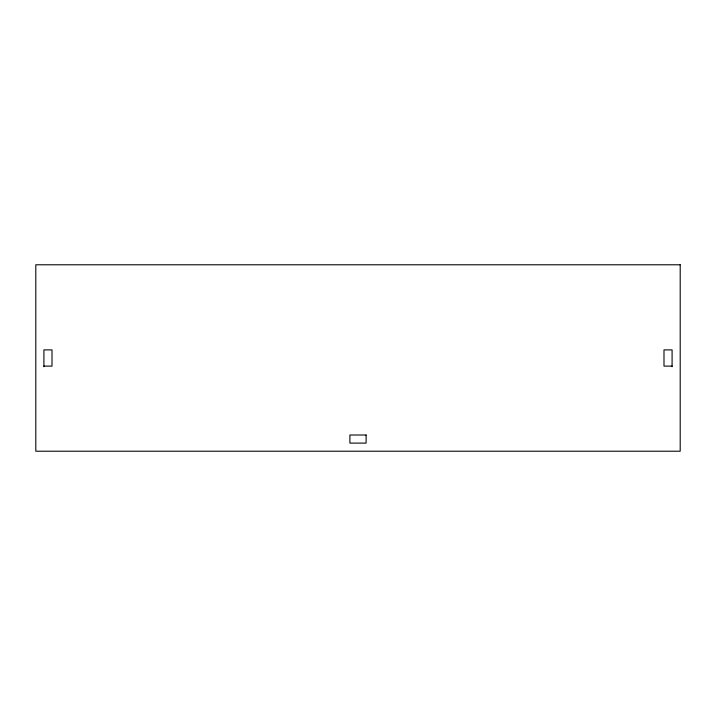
<?xml version="1.0" encoding="UTF-8"?>
<svg xmlns="http://www.w3.org/2000/svg" width="716" height="716" viewBox="0 0 716 716"><rect width="100%" height="100%" fill="white"/><g stroke="black" fill="none" stroke-linecap="round" stroke-linejoin="round"><path stroke-width="1.07" d="M43.909 366.109L52.008 366.109L52.008 349.891L43.909 349.891L43.909 366.717M672.091 366.109L663.992 366.109L663.992 349.891L672.091 349.891L672.091 366.717M680.2 264.786L35.8 264.786L35.8 451.214L680.2 451.214L680.2 264.786M366.109 435.006L349.891 435.006L349.891 443.106L366.109 443.106L366.109 435.006"/></g></svg>
